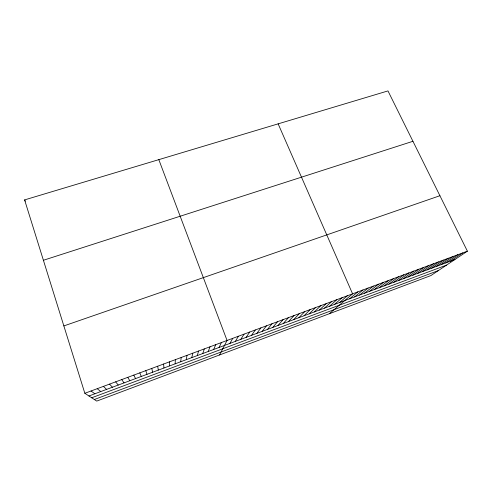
<?xml version="1.0" encoding="UTF-8"?>
<svg xmlns="http://www.w3.org/2000/svg" width="492" height="492" viewBox="0 0 492 492"><rect width="100%" height="100%" fill="white"/><g stroke="black" fill="none" stroke-linecap="round" stroke-linejoin="round"><path stroke-width="0.74" d="M175.134 363.84L175.355 359.664M180.705 361.761L181.197 357.493M186.247 359.695L187.009 355.335M191.775 357.635L192.803 353.182M197.28 355.581L198.565 351.042M202.759 353.539L204.309 348.908M208.221 351.503L210.029 346.786M213.657 349.474L215.73 344.664M219.081 347.45L221.406 342.561M219.543 354.966L227.058 340.458L158.818 159.642M229.924 343.41L232.759 338.342M235.348 341.387L238.435 336.233M240.754 339.369L244.087 334.129M246.135 337.364L249.721 332.038M251.498 335.359L255.33 329.954M256.842 333.373L260.92 327.881M262.162 331.387L266.486 325.815M267.464 329.406L272.027 323.754M272.746 327.438L277.55 321.7M278.011 325.476L283.048 319.659M283.251 323.521L288.521 317.623M288.472 321.577L293.976 315.6M293.675 319.634L299.413 313.582M298.853 317.703L304.825 311.571M304.019 315.778L310.212 309.566M309.161 313.859L315.587 307.574M314.283 311.946L320.932 305.587M319.388 310.046L326.257 303.607M324.474 308.146L331.565 301.633M329.542 306.258L336.854 299.671M334.591 304.376L342.118 297.715M339.621 302.5L347.364 295.766M329.32 313.73L352.586 293.829L278.14 123.855M349.621 298.773L357.795 291.891M354.597 296.916L362.979 289.966M359.554 295.071L368.139 288.048M364.486 293.226L373.287 286.141M369.406 291.393L378.409 284.235M374.307 289.567L383.514 282.34M379.191 287.746L388.6 280.446M384.055 285.932L393.668 278.564M388.901 284.124L398.711 276.695M393.735 282.322L403.741 274.825M398.545 280.526L408.747 272.962M403.342 278.743L413.741 271.11M408.114 276.959L418.71 269.265M412.874 275.182L423.661 267.427M417.622 273.417L428.594 265.594M422.345 271.652L433.507 263.767M427.056 269.899L438.403 261.947M431.742 268.146L443.286 260.133M436.422 266.406L448.144 258.331M441.078 264.665L452.984 256.535M445.721 262.937L457.806 254.739M450.346 261.209L462.615 252.956M467.4 251.178L430.875 275.582L96.74 401.091L84.839 393.286L24.6 199.906L387.973 90.909L467.4 251.178L84.839 393.286M91.697 397.782L446.527 265.12M94.341 399.516L438.36 270.582M88.947 395.98L454.952 259.493M63.855 325.925L439.916 195.718M43.407 260.268L412.942 141.29M91.051 390.98L94.851 393.778M97.238 388.686L100.737 391.583M103.4 386.392L106.598 389.4M109.531 384.117L112.434 387.222M115.638 381.847L118.246 385.052M121.727 379.584L124.033 382.893M127.785 377.339L129.802 380.74M24.6 199.906L25.363 201.203M133.818 375.095L135.546 378.6M139.826 372.862L141.272 376.466M145.81 370.642L146.973 374.344M151.764 368.428L152.649 372.223M157.698 366.22L158.301 370.113M163.608 364.025L163.934 368.016M169.494 361.841L169.549 365.925"/></g></svg>
